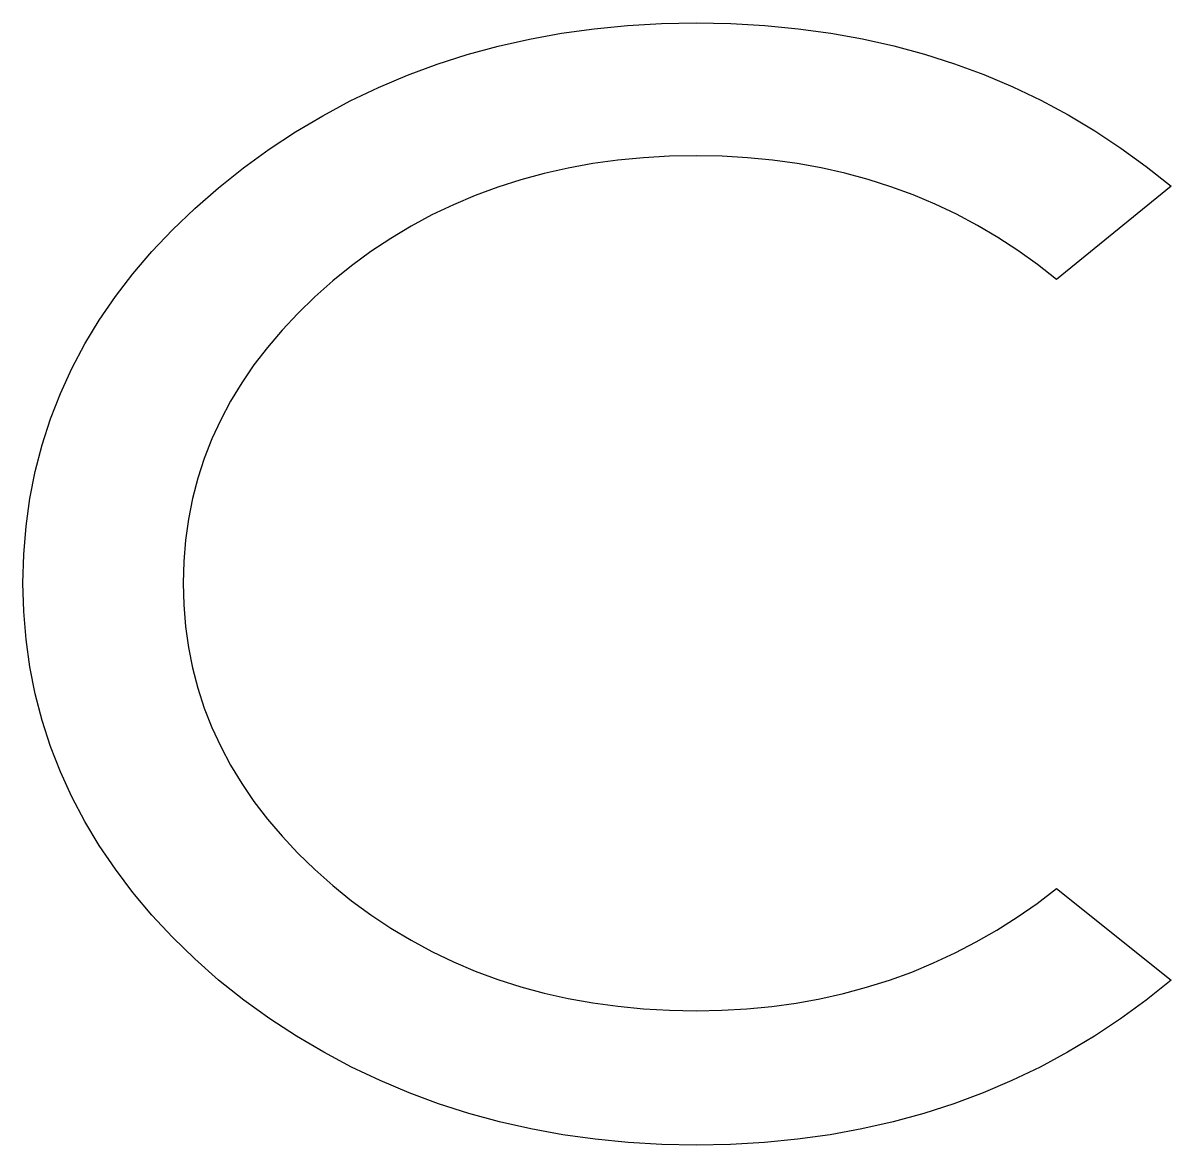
# Model space of a CAD drawing. Header units: metres. Extents: x 0 to 51.2, y 0 to 50.
import ezdxf

# ---------------------------------------------------------------- set-up
doc = ezdxf.new("R2010")
doc.units = ezdxf.units.M

msp = doc.modelspace()

# ---------------------------------------------------------------- linework, layer by layer
msp.add_lwpolyline([(51.156, 7.347), (50.045, 6.457), (48.906, 5.625), (47.739, 4.85), (46.543, 4.133), (45.32, 3.473), (44.068, 2.87), (42.788, 2.325), (41.48, 1.837), (40.143, 1.406), (38.779, 1.033), (37.386, 0.717), (35.965, 0.459), (34.516, 0.258), (33.039, 0.115), (31.534, 0.029), (30, 0), (28.474, 0.029), (26.974, 0.115), (25.5, 0.258), (24.052, 0.459), (22.63, 0.717), (21.234, 1.033), (19.864, 1.406), (18.52, 1.837), (17.203, 2.325), (15.911, 2.87), (14.645, 3.473), (13.406, 4.133), (12.192, 4.85), (11.004, 5.625), (9.843, 6.457), (8.707, 7.347), (7.653, 8.293), (6.667, 9.26), (5.748, 10.249), (4.898, 11.259), (4.116, 12.29), (3.401, 13.342), (2.755, 14.415), (2.177, 15.51), (1.667, 16.626), (1.224, 17.764), (0.85, 18.922), (0.544, 20.102), (0.306, 21.303), (0.136, 22.526), (0.034, 23.769), (0, 25.034), (0.034, 26.315), (0.136, 27.571), (0.306, 28.804), (0.544, 30.013), (0.85, 31.198), (1.224, 32.359), (1.667, 33.496), (2.177, 34.609), (2.755, 35.698), (3.401, 36.763), (4.116, 37.805), (4.898, 38.822), (5.748, 39.816), (6.667, 40.786), (7.653, 41.731), (8.707, 42.653), (9.827, 43.543), (10.975, 44.375), (12.151, 45.15), (13.355, 45.867), (14.587, 46.527), (15.847, 47.13), (17.136, 47.675), (18.452, 48.163), (19.797, 48.594), (21.17, 48.967), (22.571, 49.283), (24.001, 49.541), (25.458, 49.742), (26.944, 49.885), (28.458, 49.971), (30, 50), (31.542, 49.972), (33.054, 49.886), (34.537, 49.744), (35.991, 49.545), (37.415, 49.289), (38.811, 48.976), (40.177, 48.607), (41.514, 48.18), (42.821, 47.697), (44.1, 47.157), (45.349, 46.56), (46.569, 45.906), (47.76, 45.195), (48.921, 44.427), (50.053, 43.603), (51.156, 42.721), (46.054, 38.571), (45.202, 39.239), (44.33, 39.863), (43.438, 40.444), (42.526, 40.982), (41.593, 41.477), (40.64, 41.929), (39.667, 42.338), (38.673, 42.704), (37.66, 43.027), (36.626, 43.307), (35.572, 43.544), (34.498, 43.737), (33.404, 43.888), (32.29, 43.996), (31.155, 44.06), (30, 44.082), (28.813, 44.06), (27.649, 43.994), (26.508, 43.886), (25.391, 43.733), (24.297, 43.537), (23.227, 43.297), (22.18, 43.014), (21.156, 42.687), (20.156, 42.317), (19.179, 41.903), (18.226, 41.445), (17.296, 40.944), (16.389, 40.399), (15.506, 39.811), (14.646, 39.179), (13.81, 38.503), (13.002, 37.789), (12.247, 37.058), (11.544, 36.31), (10.893, 35.544), (10.294, 34.762), (9.747, 33.963), (9.252, 33.146), (8.81, 32.313), (8.419, 31.463), (8.08, 30.595), (7.794, 29.711), (7.56, 28.81), (7.377, 27.891), (7.247, 26.956), (7.169, 26.003), (7.143, 25.034), (7.169, 24.065), (7.247, 23.112), (7.377, 22.177), (7.56, 21.259), (7.794, 20.357), (8.08, 19.473), (8.419, 18.605), (8.81, 17.755), (9.252, 16.922), (9.747, 16.105), (10.294, 15.306), (10.893, 14.524), (11.544, 13.759), (12.247, 13.01), (13.002, 12.279), (13.81, 11.565), (14.646, 10.889), (15.506, 10.257), (16.389, 9.669), (17.296, 9.124), (18.226, 8.623), (19.179, 8.165), (20.156, 7.751), (21.156, 7.381), (22.18, 7.054), (23.227, 6.771), (24.297, 6.531), (25.391, 6.335), (26.508, 6.183), (27.649, 6.074), (28.813, 6.008), (30, 5.986), (31.139, 6.008), (32.26, 6.071), (33.363, 6.178), (34.447, 6.327), (35.514, 6.518), (36.563, 6.752), (37.593, 7.028), (38.605, 7.347), (39.6, 7.708), (40.576, 8.112), (41.534, 8.559), (42.474, 9.048), (43.397, 9.579), (44.301, 10.153), (45.187, 10.77), (46.054, 11.429), (51.156, 7.347)])

doc.saveas('drawing.dxf')
